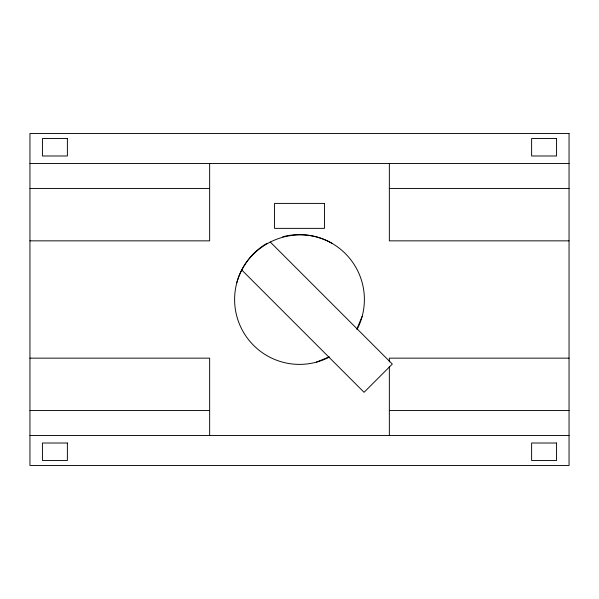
<?xml version="1.0" encoding="UTF-8"?>
<svg xmlns="http://www.w3.org/2000/svg" width="599" height="599" viewBox="0 0 599 599"><rect width="100%" height="100%" fill="white"/><g stroke="black" fill="none" stroke-linecap="round" stroke-linejoin="round"><path stroke-width="0.9" d="M236.822 282.706C247.709 242.221 295.621 222.379 331.943 243.299M357.011 328.776L362.178 316.294M316.294 362.178L328.776 357.011M29.95 163.475L569.05 163.475M29.95 188.438L209.65 188.438M389.35 188.438L569.05 188.438M29.95 240.85L209.65 240.85L209.65 163.475M569.05 240.85L389.35 240.85L389.35 163.475M29.95 358.15L209.65 358.15L209.65 435.525M569.05 358.15L389.35 358.15L389.35 361.893M29.95 410.562L209.65 410.562M389.35 410.562L569.05 410.562M29.95 435.525L569.05 435.525M270.224 241.989L392.308 364.072L364.072 392.308L241.989 270.224M389.35 366.543L389.35 435.525M282.706 236.822A64.894 64.894 0 0 1 356.982 329.615M329.615 356.982A64.894 64.894 0 0 1 242.647 330.783A64.894 64.894 0 0 1 267.057 243.299M569.05 133.525L29.95 133.525L29.95 465.475L569.05 465.475L569.05 133.525M67.388 138.519L42.432 138.519L42.432 155.987L67.388 155.987L67.388 138.519M556.568 138.519L531.613 138.519L531.613 155.987L556.568 155.987L556.568 138.519M324.456 203.413L274.544 203.413L274.544 228.369L324.456 228.369L324.456 203.413M67.388 443.013L42.432 443.013L42.432 460.481L67.388 460.481L67.388 443.013M556.568 443.013L531.613 443.013L531.613 460.481L556.568 460.481L556.568 443.013"/></g></svg>
